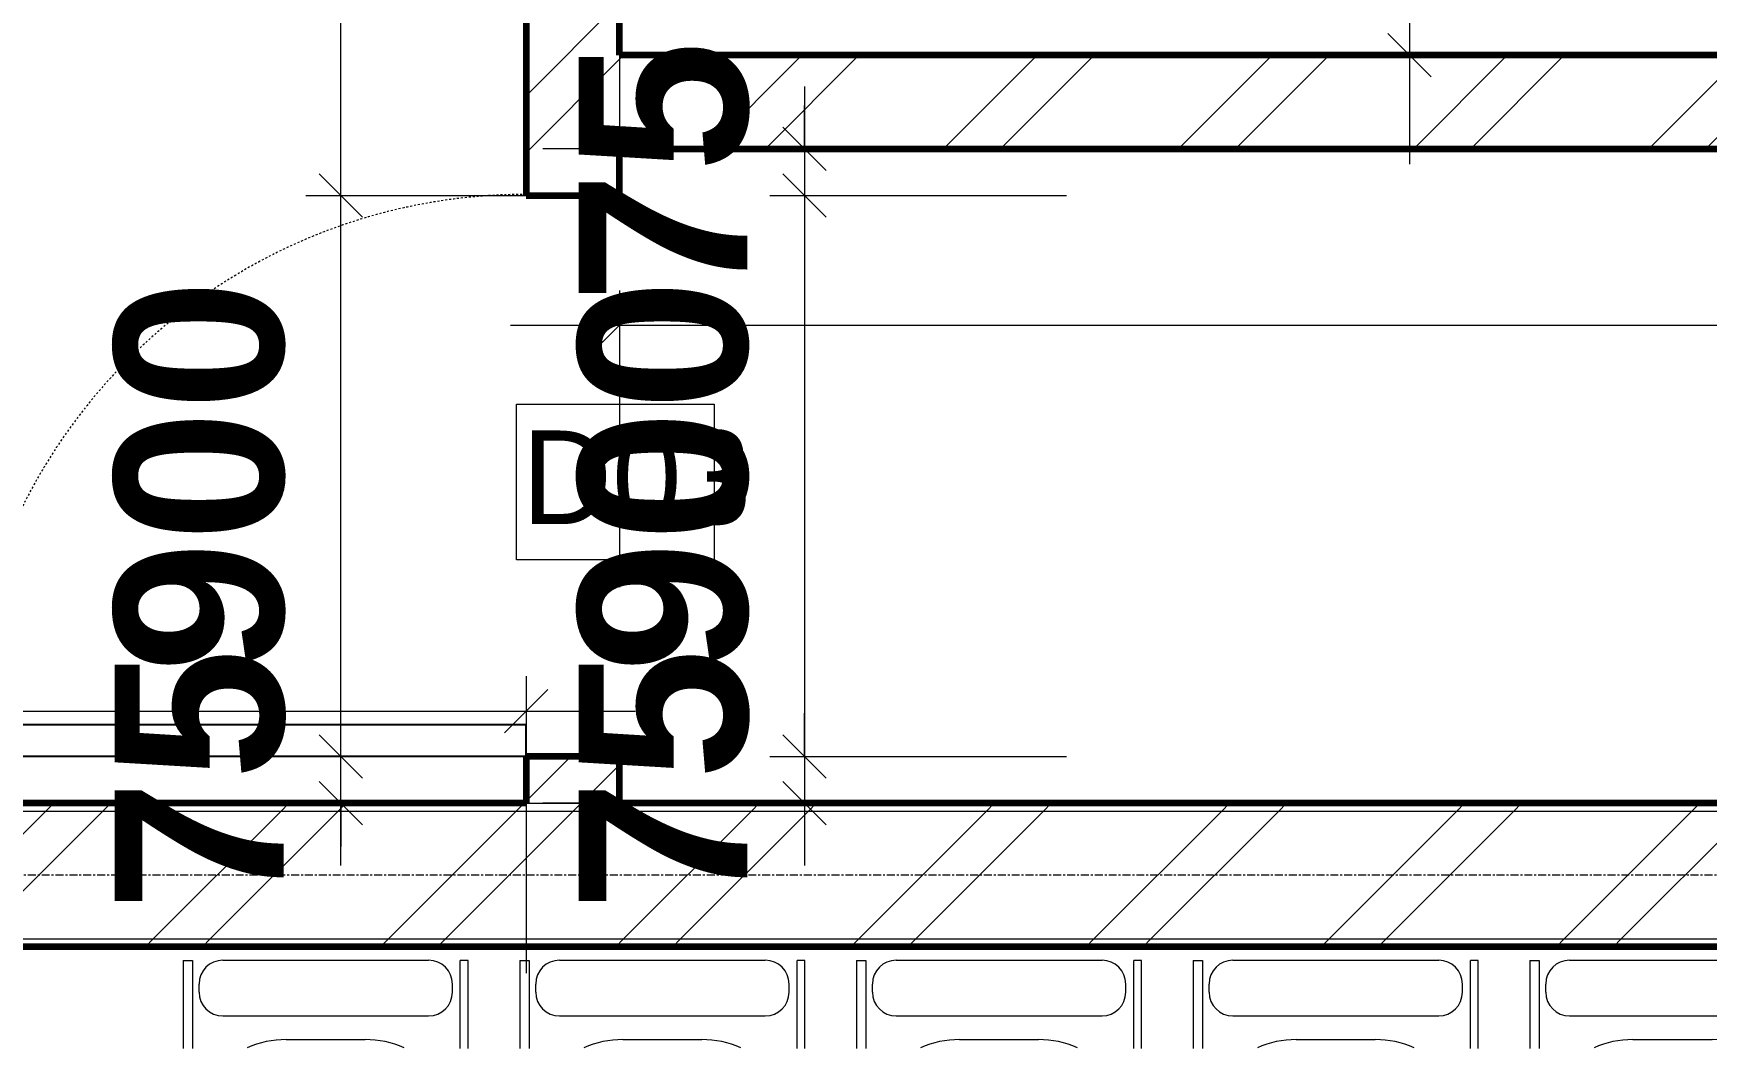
# Model space of a CAD drawing. Header units: inches. Extents: x 22 to 382261, y 22 to 371281.
# Drawn here: x 244927 to 247610, y 55801 to 57430 of the extents above; entities that cross this region are included whole.
import ezdxf

# ---------------------------------------------------------------- set-up
doc = ezdxf.new("R2010")
doc.units = ezdxf.units.IN
doc.header["$MEASUREMENT"] = 0
doc.linetypes.add('Dash', pattern=[6.35, 3.175, -3.175])
doc.linetypes.add('Grid Line 1_2_', pattern=[22.225, 12.7, -3.175, 3.175, -3.175])
for name, color, linetype, lineweight in [('A-ANNO-DIMS', 211, 'Continuous', 9), ('A-DOOR', 31, 'Continuous', 9), ('A-DOOR-HDLN', 31, 'Dash', 9), ('A-DOOR-IDEN', 31, 'Continuous', 9), ('A-WALL', 113, 'Continuous', 9), ('A-WALL-PATT', 111, 'Continuous', 9), ('I-FURN', 30, 'Continuous', 9), ('I-WALL', 2, 'Continuous', 9), ('S-GRID', 1, 'Continuous', 9)]:
    doc.layers.add(name, color=color, linetype=linetype, lineweight=lineweight)
doc.styles.add('Arial_B_2', font='arialbd.ttf', dxfattribs={"height": 270.833333})
doc.styles.add('Tw Cen MT Condensed', font='TCCM____.TTF', dxfattribs={"height": 1.35})
doc.dimstyles.new('2_2', dxfattribs={"dimscale": 304.8, "dimtxt": 267.818092, "dimasz": 0.227865, "dimexe": 1.377953, "dimexo": 0.0625, "dimgap": 0.287073, "dimtad": 1, "dimdec": 0, "dimzin": 0, "dimdsep": 46, "dimtxsty": 'Arial_B_2', "dimblk1": 'OBLIQUE', "dimblk2": 'OBLIQUE', "dimsah": 1, "dimcen": 0.09, "dimdle": 0.574147, "dimazin": 0, "dimtfac": 1, "dimtdec": 4, "dimtix": 1, "dimtmove": 0, "dimatfit": 3, "dimfxl": 0.574147, "dimfxlon": 1, "dimtvp": 1, "dimtolj": 1, "dimtzin": 0, "dimlwd": 18, "dimlwe": 18, "dimarcsym": 2})
pattern_1 = [(45, (242310.7, 47511.47), (-188.5854, 188.5854), []), (45, (242310.7, 47797.22), (-188.5854, 188.5854), [])]

# ---------------------------------------------------------------- blocks, each defined once
blk = doc.blocks.new('Chair - Auditorium_0001 - Copy - Chair - Auditorium_0001 - Copy-940491-01- TOILET BLOWUP')
at = {"layer": 'I-FURN'}
for p, q in [((-67.9, 64.1), (-53, 64.1)), ((-67.9, 64.1), (-67.9, -77.3)), ((-53, 64.1), (-53, -77.3)), ((-4.4, 64.3), (325.8, 64.3)), ((389.3, 64.1), (376.6, 64.1)), ((376.6, -77.3), (376.6, 64.1)), ((389.3, -77.3), (389.3, 64.1)), ((-42.5, 13.2), (-42.5, 26.2)), ((363.9, 13.2), (363.9, 26.2)), ((-4.4, -24.9), (325.8, -24.9)), ((97.2, -62.9), (224.2, -62.9))]:
    blk.add_line(p, q, dxfattribs=at)
for centre, radius, start, end in [((-4.4, 26.2), 38.1, 90, 180), ((325.8, 26.2), 38.1, 360, 90), ((-4.4, 13.2), 38.1, 180, 270), ((325.8, 13.2), 38.1, 270, 0), ((97.2, -215.3), 152.4, 90, 114.1102), ((224.2, -215.3), 152.4, 65.8898, 90)]:
    blk.add_arc(centre, radius, start, end, dxfattribs=at)
blk = doc.blocks.new('M_Single-Flush - 900 by 2101 DO3 LOBBY-944279-01- TOILET BLOWUP')
at = {"layer": 'A-DOOR', "lineweight": 25}
for p, q in [((450, -75), (399, -75)), ((399, -75), (399, -975.2)), ((450, -75), (450, -975.2)), ((450, -975.2), (399, -975.2))]:
    blk.add_line(p, q, dxfattribs=at)
at = {"layer": 'A-DOOR-HDLN'}
blk.add_arc((450, -75), 901.7, 180, 266.7576, dxfattribs=at)
blk = doc.blocks.new('_Oblique')
at = {"color": 0, "linetype": 'ByBlock', "lineweight": -2}
blk.add_line((-0.5, -0.5), (0.5, 0.5), dxfattribs=at)
blk = doc.blocks.new('*D5318')
at = {"layer": 'A-ANNO-DIMS', "color": 0, "lineweight": 18, "transparency": 16777216}
for p, q in [((245866.9, 57615), (245866.9, 57139)), ((251691.9, 57615), (251691.9, 57139)), ((245691.9, 57559), (251866.9, 57559))]:
    blk.add_line(p, q, dxfattribs=at)
at = {"layer": 'Defpoints', "color": 0, "transparency": 16777216}
for p in [(245866.9, 57634), (251691.9, 57634), (251691.9, 57559)]:
    blk.add_point(p, dxfattribs=at)
at = {"layer": 'A-ANNO-DIMS', "color": 0, "lineweight": 18, "transparency": 16777216, "xscale": 69.45312499999999, "yscale": 69.45312499999999, "zscale": 69.45312499999999, "rotation": 180}
blk.add_blockref('_Oblique', (245866.9, 57559), dxfattribs=at)
at = {"layer": 'A-ANNO-DIMS', "color": 0, "lineweight": 18, "transparency": 16777216, "xscale": 69.45312499999999, "yscale": 69.45312499999999, "zscale": 69.45312499999999}
blk.add_blockref('_Oblique', (251691.9, 57559), dxfattribs=at)
at = {"layer": 'A-ANNO-DIMS', "color": 0, "lineweight": 18, "transparency": 16777216, "insert": (248779.4, 57784.9), "char_height": 270.83, "width": 419.764, "attachment_point": 5, "style": 'Arial_B_2'}
blk.add_mtext('\\A1;5825', dxfattribs=at)
blk = doc.blocks.new('*D5321')
at = {"layer": 'A-ANNO-DIMS', "color": 0, "lineweight": 18, "transparency": 16777216}
for p, q in [((246163.6, 57244.7), (246163.6, 57314.1)), ((246219.5, 57244.7), (245743.6, 57244.7)), ((246163.6, 57244.7), (246163.6, 57169.7)), ((246107.6, 57169.7), (246583.6, 57169.7)), ((246163.6, 57169.7), (246163.6, 57100.2))]:
    blk.add_line(p, q, dxfattribs=at)
at = {"layer": 'Defpoints', "color": 0, "transparency": 16777216}
for p in [(246238.6, 57244.7), (246088.6, 57169.7), (246163.6, 57169.7)]:
    blk.add_point(p, dxfattribs=at)
at = {"layer": 'A-ANNO-DIMS', "color": 0, "lineweight": 18, "transparency": 16777216, "xscale": 69.45312499999999, "yscale": 69.45312499999999, "zscale": 69.45312499999999}
for p, rotation in [((246163.6, 57244.7), 270), ((246163.6, 57169.7), 90)]:
    blk.add_blockref('_Oblique', p, dxfattribs=dict(at, rotation=rotation))
at = {"layer": 'A-ANNO-DIMS', "color": 0, "lineweight": 18, "transparency": 16777216, "insert": (245938.3, 57207.2), "char_height": 270.83, "width": 209.882, "attachment_point": 5, "rotation": 90, "style": 'Arial_B_2'}
blk.add_mtext('\\A1;75', dxfattribs=at)
blk = doc.blocks.new('*D5322')
at = {"layer": 'A-ANNO-DIMS', "color": 0, "lineweight": 18, "transparency": 16777216}
for p, q in [((246163.6, 57344.7), (246163.6, 56094.7)), ((246107.6, 57169.7), (246583.6, 57169.7)), ((246107.6, 56269.7), (246583.6, 56269.7))]:
    blk.add_line(p, q, dxfattribs=at)
at = {"layer": 'Defpoints', "color": 0, "transparency": 16777216}
for p in [(246088.6, 57169.7), (246088.6, 56269.7), (246163.6, 56269.7)]:
    blk.add_point(p, dxfattribs=at)
at = {"layer": 'A-ANNO-DIMS', "color": 0, "lineweight": 18, "transparency": 16777216, "xscale": 69.45312499999999, "yscale": 69.45312499999999, "zscale": 69.45312499999999}
for p, rotation in [((246163.6, 57169.7), 90), ((246163.6, 56269.7), 270)]:
    blk.add_blockref('_Oblique', p, dxfattribs=dict(at, rotation=rotation))
at = {"layer": 'A-ANNO-DIMS', "color": 0, "lineweight": 18, "transparency": 16777216, "insert": (245937.7, 56719.7), "char_height": 270.83, "width": 314.823, "attachment_point": 5, "rotation": 90, "style": 'Arial_B_2'}
blk.add_mtext('\\A1;900', dxfattribs=at)
blk = doc.blocks.new('*D5323')
at = {"layer": 'A-ANNO-DIMS', "color": 0, "lineweight": 18, "transparency": 16777216}
for p, q in [((246163.6, 56269.7), (246163.6, 56339.1)), ((246107.6, 56269.7), (246583.6, 56269.7)), ((246163.6, 56269.7), (246163.6, 56194.7)), ((246219.5, 56194.7), (245743.6, 56194.7)), ((246163.6, 56194.7), (246163.6, 56125.2))]:
    blk.add_line(p, q, dxfattribs=at)
at = {"layer": 'Defpoints', "color": 0, "transparency": 16777216}
for p in [(246088.6, 56269.7), (246163.6, 56194.7), (246238.6, 56194.7)]:
    blk.add_point(p, dxfattribs=at)
at = {"layer": 'A-ANNO-DIMS', "color": 0, "lineweight": 18, "transparency": 16777216, "xscale": 69.45312499999999, "yscale": 69.45312499999999, "zscale": 69.45312499999999}
for p, rotation in [((246163.6, 56269.7), 270), ((246163.6, 56194.7), 90)]:
    blk.add_blockref('_Oblique', p, dxfattribs=dict(at, rotation=rotation))
at = {"layer": 'A-ANNO-DIMS', "color": 0, "lineweight": 18, "transparency": 16777216, "insert": (245938.3, 56232.2), "char_height": 270.83, "width": 209.882, "attachment_point": 5, "rotation": 90, "style": 'Arial_B_2'}
blk.add_mtext('\\A1;75', dxfattribs=at)
blk = doc.blocks.new('*D5324')
at = {"layer": 'A-ANNO-DIMS', "color": 0, "lineweight": 18, "transparency": 16777216}
for p, q in [((242946.9, 56398.4), (242946.9, 55922.4)), ((245716.9, 56398.4), (245716.9, 55922.4)), ((242771.9, 56342.4), (245891.9, 56342.4))]:
    blk.add_line(p, q, dxfattribs=at)
at = {"layer": 'Defpoints', "color": 0, "transparency": 16777216}
for p in [(242946.9, 56417.4), (245716.9, 56417.4), (245716.9, 56342.4)]:
    blk.add_point(p, dxfattribs=at)
at = {"layer": 'A-ANNO-DIMS', "color": 0, "lineweight": 18, "transparency": 16777216, "xscale": 69.45312499999999, "yscale": 69.45312499999999, "zscale": 69.45312499999999, "rotation": 180}
blk.add_blockref('_Oblique', (242946.9, 56342.4), dxfattribs=at)
at = {"layer": 'A-ANNO-DIMS', "color": 0, "lineweight": 18, "transparency": 16777216, "xscale": 69.45312499999999, "yscale": 69.45312499999999, "zscale": 69.45312499999999}
blk.add_blockref('_Oblique', (245716.9, 56342.4), dxfattribs=at)
at = {"layer": 'A-ANNO-DIMS', "color": 0, "lineweight": 18, "transparency": 16777216, "insert": (244331.9, 56568.2), "char_height": 270.83, "width": 419.764, "attachment_point": 5, "style": 'Arial_B_2'}
blk.add_mtext('\\A1;2770', dxfattribs=at)
blk = doc.blocks.new('*D5342')
at = {"layer": 'A-ANNO-DIMS', "color": 0, "lineweight": 18, "transparency": 16777216}
for p, q in [((247133.6, 58557.2), (247133.6, 57219.7)), ((247077.6, 58382.2), (247553.6, 58382.2)), ((247189.5, 57394.7), (246713.6, 57394.7))]:
    blk.add_line(p, q, dxfattribs=at)
at = {"layer": 'Defpoints', "color": 0, "transparency": 16777216}
for p in [(247058.6, 58382.2), (247133.6, 57394.7), (247208.6, 57394.7)]:
    blk.add_point(p, dxfattribs=at)
at = {"layer": 'A-ANNO-DIMS', "color": 0, "lineweight": 18, "transparency": 16777216, "xscale": 69.45312499999999, "yscale": 69.45312499999999, "zscale": 69.45312499999999}
for p, rotation in [((247133.6, 58382.2), 90), ((247133.6, 57394.7), 270)]:
    blk.add_blockref('_Oblique', p, dxfattribs=dict(at, rotation=rotation))
at = {"layer": 'A-ANNO-DIMS', "color": 0, "lineweight": 18, "transparency": 16777216, "insert": (246907.7, 57888.4), "char_height": 270.83, "width": 314.823, "attachment_point": 5, "rotation": 90, "style": 'Arial_B_2'}
blk.add_mtext('\\A1;988', dxfattribs=at)
blk = doc.blocks.new('*D5391')
at = {"layer": 'A-ANNO-DIMS', "color": 0, "lineweight": 18, "transparency": 16777216}
for p, q in [((245419.6, 56269.7), (245419.6, 56339.1)), ((245363.7, 56269.7), (245839.6, 56269.7)), ((245419.6, 56194.7), (245419.6, 56269.7)), ((245363.7, 56194.7), (245839.6, 56194.7)), ((245419.6, 56194.7), (245419.6, 56125.2))]:
    blk.add_line(p, q, dxfattribs=at)
at = {"layer": 'Defpoints', "color": 0, "transparency": 16777216}
for p in [(245344.6, 56269.7), (245419.6, 56269.7), (245344.6, 56194.7)]:
    blk.add_point(p, dxfattribs=at)
at = {"layer": 'A-ANNO-DIMS', "color": 0, "lineweight": 18, "transparency": 16777216, "xscale": 69.45312499999999, "yscale": 69.45312499999999, "zscale": 69.45312499999999}
for p, rotation in [((245419.6, 56269.7), 270), ((245419.6, 56194.7), 90)]:
    blk.add_blockref('_Oblique', p, dxfattribs=dict(at, rotation=rotation))
at = {"layer": 'A-ANNO-DIMS', "color": 0, "lineweight": 18, "transparency": 16777216, "insert": (245194.4, 56232.2), "char_height": 270.83, "width": 209.882, "attachment_point": 5, "rotation": 90, "style": 'Arial_B_2'}
blk.add_mtext('\\A1;75', dxfattribs=at)
blk = doc.blocks.new('*D5392')
at = {"layer": 'A-ANNO-DIMS', "color": 0, "lineweight": 18, "transparency": 16777216}
for p, q in [((245419.6, 56094.7), (245419.6, 57344.7)), ((245363.7, 57169.7), (245839.6, 57169.7)), ((245363.7, 56269.7), (245839.6, 56269.7))]:
    blk.add_line(p, q, dxfattribs=at)
at = {"layer": 'Defpoints', "color": 0, "transparency": 16777216}
for p in [(245344.6, 57169.7), (245419.6, 57169.7), (245344.6, 56269.7)]:
    blk.add_point(p, dxfattribs=at)
at = {"layer": 'A-ANNO-DIMS', "color": 0, "lineweight": 18, "transparency": 16777216, "xscale": 69.45312499999999, "yscale": 69.45312499999999, "zscale": 69.45312499999999}
for p, rotation in [((245419.6, 57169.7), 90), ((245419.6, 56269.7), 270)]:
    blk.add_blockref('_Oblique', p, dxfattribs=dict(at, rotation=rotation))
at = {"layer": 'A-ANNO-DIMS', "color": 0, "lineweight": 18, "transparency": 16777216, "insert": (245193.8, 56719.7), "char_height": 270.83, "width": 314.823, "attachment_point": 5, "rotation": 90, "style": 'Arial_B_2'}
blk.add_mtext('\\A1;900', dxfattribs=at)
blk = doc.blocks.new('*D5393')
at = {"layer": 'A-ANNO-DIMS', "color": 0, "lineweight": 18, "transparency": 16777216}
for p, q in [((245419.6, 56994.7), (245419.6, 59694.7)), ((245363.7, 59519.7), (245839.6, 59519.7)), ((245363.7, 57169.7), (245839.6, 57169.7))]:
    blk.add_line(p, q, dxfattribs=at)
at = {"layer": 'Defpoints', "color": 0, "transparency": 16777216}
for p in [(245344.6, 59519.7), (245419.6, 59519.7), (245344.6, 57169.7)]:
    blk.add_point(p, dxfattribs=at)
at = {"layer": 'A-ANNO-DIMS', "color": 0, "lineweight": 18, "transparency": 16777216, "xscale": 69.45312499999999, "yscale": 69.45312499999999, "zscale": 69.45312499999999}
for p, rotation in [((245419.6, 59519.7), 90), ((245419.6, 57169.7), 270)]:
    blk.add_blockref('_Oblique', p, dxfattribs=dict(at, rotation=rotation))
at = {"layer": 'A-ANNO-DIMS', "color": 0, "lineweight": 18, "transparency": 16777216, "insert": (245193.9, 58344.7), "char_height": 270.83, "width": 419.764, "attachment_point": 5, "rotation": 90, "style": 'Arial_B_2'}
blk.add_mtext('\\A1;2350', dxfattribs=at)
blk = doc.blocks.new('*D5395')
at = {"layer": 'A-ANNO-DIMS', "color": 0, "lineweight": 18, "transparency": 16777216}
for p, q in [((245866.9, 57017.3), (245866.9, 56541.4)), ((254387.3, 57017.3), (254387.3, 56541.4)), ((245691.9, 56961.4), (254562.3, 56961.4))]:
    blk.add_line(p, q, dxfattribs=at)
at = {"layer": 'Defpoints', "color": 0, "transparency": 16777216}
for p in [(245866.9, 57036.4), (254387.3, 57036.4), (254387.3, 56961.4)]:
    blk.add_point(p, dxfattribs=at)
at = {"layer": 'A-ANNO-DIMS', "color": 0, "lineweight": 18, "transparency": 16777216, "xscale": 69.45312499999999, "yscale": 69.45312499999999, "zscale": 69.45312499999999, "rotation": 180}
blk.add_blockref('_Oblique', (245866.9, 56961.4), dxfattribs=at)
at = {"layer": 'A-ANNO-DIMS', "color": 0, "lineweight": 18, "transparency": 16777216, "xscale": 69.45312499999999, "yscale": 69.45312499999999, "zscale": 69.45312499999999}
blk.add_blockref('_Oblique', (254387.3, 56961.4), dxfattribs=at)
at = {"layer": 'A-ANNO-DIMS', "color": 0, "lineweight": 18, "transparency": 16777216, "insert": (250127.1, 57187.2), "char_height": 270.83, "width": 419.764, "attachment_point": 5, "style": 'Arial_B_2'}
blk.add_mtext('\\A1;8520', dxfattribs=at)
blk = doc.blocks.new('M_Door Tag1 - M_Door Tag 2-910938-01- TOILET BLOWUP')
at = {"layer": 'A-DOOR-IDEN'}
for p, q in [((-1.206, 1.536), (3.019, 1.536)), ((-1.206, -1.791), (-1.206, 1.536)), ((3.019, 1.536), (3.019, -1.791)), ((3.019, -1.791), (-1.206, -1.791))]:
    blk.add_line(p, q, dxfattribs=at)

msp = doc.modelspace()

# ---------------------------------------------------------------- hatches: boundary and pattern name
at = {"layer": 'A-WALL'}
h = msp.add_hatch(dxfattribs=at)
h.set_pattern_fill('FP_1', color=256, style=0, pattern_type=2)
h.set_pattern_definition(pattern_1)
h.paths.add_polyline_path([(245866.9, 56182.2), (245866.9, 56269.7), (245716.9, 56269.7), (245716.9, 56182.2)])
h.paths.add_polyline_path([(245716.9, 57169.7), (245866.9, 57169.7), (245866.9, 59532.2), (245716.9, 59532.2), (245716.9, 58484.3)])
h = msp.add_hatch(dxfattribs=at)
h.set_pattern_fill('FP_1', color=256, style=0, pattern_type=2)
h.set_pattern_definition(pattern_1)
h.paths.add_polyline_path([(245866.9, 57244.7), (251691.9, 57244.7), (251691.9, 57394.7), (245866.9, 57394.7)])
h.paths.add_polyline_path([(254399.8, 57244.7), (254399.8, 57394.7), (252591.9, 57394.7), (252591.9, 57244.7), (253845.2, 57244.7)])
at = {"layer": 'A-WALL-PATT', "lineweight": 18}
h = msp.add_hatch(dxfattribs=at)
h.set_pattern_fill('FP_1', color=256, style=0, pattern_type=2)
h.set_pattern_definition(pattern_1)
h.paths.add_polyline_path([(254401.9, 56079.7), (254401.9, 56194.7), (245866.9, 56194.7), (245866.9, 56182.2), (254389.4, 56182.2), (254389.4, 56079.7)])
h.paths.add_polyline_path([(243849.9, 56182.2), (245716.9, 56182.2), (245716.9, 56194.7), (243651.9, 56194.7), (243651.9, 56182.2)])
h = msp.add_hatch(dxfattribs=at)
h.set_pattern_fill('FP_1', color=256, style=0, pattern_type=2)
h.set_pattern_definition(pattern_1)
h.paths.add_polyline_path([(251624, 55977.2), (254389.4, 55977.2), (254389.4, 56182.2), (243651.9, 56182.2), (243651.9, 55977.2), (248662.4, 55977.2)])
h = msp.add_hatch(dxfattribs=at)
h.set_pattern_fill('FP_1', color=256, style=0, pattern_type=2)
h.set_pattern_definition(pattern_1)
h.paths.add_polyline_path([(243766.9, 55964.7), (254401.9, 55964.7), (254401.9, 56079.7), (254389.4, 56079.7), (254389.4, 55977.2), (243754.4, 55977.2), (243754.4, 55964.7), (243761.9, 55964.7)])

# ---------------------------------------------------------------- linework, layer by layer
at = {"layer": 'A-WALL', "lineweight": 100}
for p, q in [((245716.9, 59519.7), (245716.9, 57169.7)), ((245866.9, 57394.7), (245866.9, 58382.2)), ((251691.9, 57394.7), (245866.9, 57394.7)), ((245866.9, 57244.7), (251691.9, 57244.7)), ((245866.9, 57169.7), (245866.9, 57244.7)), ((245716.9, 57169.7), (245866.9, 57169.7)), ((245716.9, 56269.7), (245716.9, 56194.7)), ((245866.9, 56269.7), (245716.9, 56269.7)), ((245866.9, 56194.7), (245866.9, 56269.7))]:
    msp.add_line(p, q, dxfattribs=at)
at = {"layer": 'A-WALL'}
for p, q in [((245716.9, 56194.7), (245716.9, 56182.2)), ((245866.9, 56182.2), (245866.9, 56194.7)), ((241490.1, 56182.2), (254389.4, 56182.2)), ((243754.4, 55977.2), (254389.4, 55977.2))]:
    msp.add_line(p, q, dxfattribs=at)
at = {"layer": 'I-WALL', "lineweight": 100}
for p, q in [((245716.9, 56194.7), (242946.9, 56194.7)), ((254401.9, 56194.7), (245866.9, 56194.7)), ((254401.9, 55964.7), (243766.9, 55964.7))]:
    msp.add_line(p, q, dxfattribs=at)
at = {"layer": 'S-GRID', "linetype": 'Grid Line 1_2_'}
msp.add_line((229226.9, 56079.7), (256505.1, 56079.7), dxfattribs=at)

# ---------------------------------------------------------------- block references
at = {"layer": 'A-DOOR-HDLN', "rotation": 270.0000000000179}
msp.add_blockref('M_Single-Flush - 900 by 2101 DO3 LOBBY-944279-01- TOILET BLOWUP', (245791.9, 56719.7), dxfattribs=at)
at = {"layer": 'A-DOOR-IDEN', "xscale": 74.99999999999996, "yscale": 74.99999999999996, "zscale": 74.99999999999996}
msp.add_blockref('M_Door Tag1 - M_Door Tag 2-910938-01- TOILET BLOWUP', (245791.9, 56719.7), dxfattribs=at)
at = {"layer": 'I-FURN'}
for p in [(245234.8, 55878.6), (245774.8, 55878.6), (246314.8, 55878.6), (246854.8, 55878.6), (247394.8, 55878.6)]:
    msp.add_blockref('Chair - Auditorium_0001 - Copy - Chair - Auditorium_0001 - Copy-940491-01- TOILET BLOWUP', p, dxfattribs=at)

# ---------------------------------------------------------------- texts
at = {"layer": 'A-DOOR-IDEN', "insert": (245709.9, 56792.7), "char_height": 150, "width": 336.709, "attachment_point": 1, "style": 'Tw Cen MT Condensed'}
msp.add_mtext('D03', dxfattribs=at)

# ---------------------------------------------------------------- dimensions: what is measured, and where the dimension line sits
at = {"layer": 'A-ANNO-DIMS', "lineweight": 18}
for base, p1, p2, override, picture, middle in [((245419.6, 59519.7), (245344.6, 57169.7), (245344.6, 59519.7), {"dimpost": '<>', "dimfxl": 2350}, '*D5393', (245193.9, 58344.7)), ((247133.5701783, 57394.6613355), (247058.5701783, 58382.1613355), (247208.5701783, 57394.6613355), {"dimpost": '<>', "dimfxl": 998.827438}, '*D5342', (246907.6976225, 57888.4113355)), ((246163.6, 57169.7), (246238.6, 57244.7), (246088.6, 57169.7), {"dimpost": '<>', "dimfxl": 167.705098}, '*D5321', (245938.3, 57207.2)), ((245419.6, 57169.7), (245344.6, 56269.7), (245344.6, 57169.7), {"dimpost": '<>', "dimfxl": 900}, '*D5392', (245193.8, 56719.7)), ((246163.6, 56269.7), (246088.6, 57169.7), (246088.6, 56269.7), {"dimpost": '<>', "dimfxl": 900}, '*D5322', (245937.7, 56719.7)), ((245419.6, 56269.7), (245344.6, 56194.7), (245344.6, 56269.7), {"dimpost": '<>', "dimfxl": 75}, '*D5391', (245194.4, 56232.2)), ((246163.6, 56194.7), (246088.6, 56269.7), (246238.6, 56194.7), {"dimpost": '<>', "dimfxl": 167.705098}, '*D5323', (245938.3, 56232.2))]:
    dim = msp.add_linear_dim(base=base, p1=p1, p2=p2, angle=90, dimstyle='2_2', override=override, dxfattribs=at)
    dim.commit()
    dim.dimension.update_dxf_attribs({"geometry": picture, "text_midpoint": middle})
for base, p1, p2, override, picture, middle in [((251691.9, 57559), (245866.9, 57634), (251691.9, 57634), {"dimpost": '<>', "dimfxl": 5825}, '*D5318', (248779.4, 57784.9)), ((254387.3, 56961.4), (245866.9, 57036.4), (254387.3, 57036.4), {"dimpost": '<>', "dimfxl": 8520.4}, '*D5395', (250127.1, 57187.2)), ((245716.9, 56342.4), (242946.9, 56417.4), (245716.9, 56417.4), {"dimpost": '<>', "dimfxl": 2770}, '*D5324', (244331.9, 56568.2))]:
    dim = msp.add_linear_dim(base=base, p1=p1, p2=p2, dimstyle='2_2', override=override, dxfattribs=at)
    dim.commit()
    dim.dimension.update_dxf_attribs({"geometry": picture, "text_midpoint": middle})

doc.saveas('drawing.dxf')
